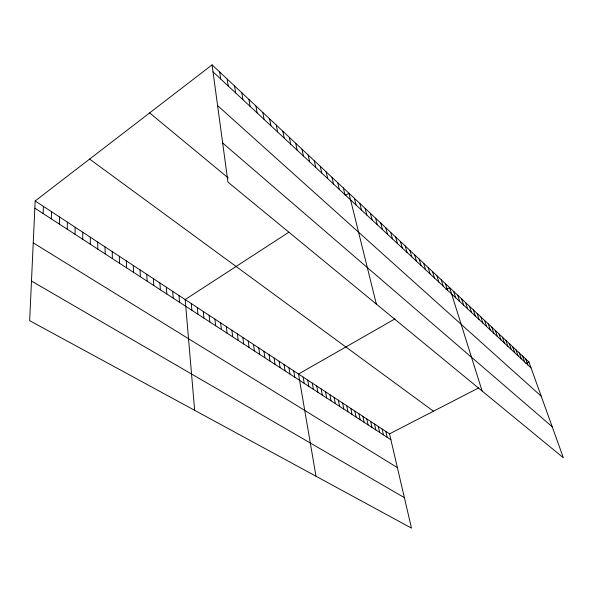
<?xml version="1.0" encoding="UTF-8"?>
<svg xmlns="http://www.w3.org/2000/svg" width="593" height="593" viewBox="0 0 593 593"><rect width="100%" height="100%" fill="white"/><g stroke="black" fill="none" stroke-linecap="round" stroke-linejoin="round"><path stroke-width="0.89" d="M82.753 239.32L82.768 232.248M75.066 234.324L75.133 227.23M67.261 229.246L67.38 222.13M59.344 224.095L59.508 216.964M51.302 218.861L51.517 211.708M43.133 213.554L43.408 206.379M35.172 200.968L29.65 320.672L411.483 528.126L389.519 433.861L35.172 200.968L212.072 64.874L528.934 361.989L563.35 457.781L227.964 182.133L212.072 64.874M288.813 232.234L185.179 299.561L194.652 410.319M345.245 195.579L348.914 193.192L376.362 304.098M394.99 318.878L298.509 374.042L316.002 476.253M445.914 289.769L449.635 287.635L482.102 391.002M389.519 433.861L478.551 387.963M525.865 363.568L528.934 361.989M31.481 281.045L404.389 497.66M33.238 242.871L397.392 467.632M34.839 208.158L390.891 439.724M89.61 159.087L433.468 411.208M149.614 112.922L228.305 177.989M222.657 143.002L552.187 426.723M217.587 105.606L541.224 396.198M213.013 71.842L531.061 367.912M525.739 358.995L527.866 364.94M522.515 355.97L524.635 361.93M519.253 352.917L521.373 358.891M515.954 349.818L518.074 355.822M512.626 346.697L514.731 352.709M509.254 343.532L511.359 349.566M505.844 340.338L507.942 346.394M502.397 337.106L504.487 343.177M498.906 333.829L500.996 339.922M495.377 330.523L497.46 336.631M491.812 327.18L493.887 333.303M488.195 323.793L490.27 329.938M484.548 320.368L486.608 326.528M480.849 316.899L482.902 323.081M477.113 313.393L479.159 319.597M473.325 309.85L475.364 316.069M469.493 306.255L471.531 312.496M465.624 302.623L467.647 308.879M461.695 298.946L463.711 305.217M457.729 295.218L459.731 301.511M453.704 291.452L455.706 297.76M445.447 283.706L447.426 290.059M441.207 279.726L443.171 286.1M436.908 275.701L438.864 282.09M432.556 271.616L434.499 278.021M428.146 267.487L430.081 273.907M423.676 263.299L425.596 269.741M419.155 259.052L421.06 265.516M414.566 254.753L416.464 261.231M409.926 250.394L411.801 256.895M405.212 245.984L407.08 252.499M400.438 241.507L402.291 248.037M395.605 236.97L397.436 243.523M390.698 232.374L392.514 238.942M385.732 227.712L387.525 234.302M380.691 222.983L382.47 229.587M375.577 218.194L377.341 224.814M370.395 213.332L372.137 219.973M365.14 208.402L366.867 215.059M359.81 203.406L361.515 210.078M354.399 198.336L356.082 205.03M343.347 187.974L344.985 194.697M337.706 182.681L339.315 189.419M331.969 177.307L333.562 184.06M326.157 171.851L327.714 178.619M385.828 431.437L387.185 437.315M382.1 428.984L383.441 434.884M320.25 166.314L321.784 173.097M378.327 426.508L379.661 432.423M374.517 424.002L375.843 429.94M314.26 160.696L315.765 167.493M370.669 421.475L371.989 427.427M366.785 418.917L368.083 424.892M308.175 154.988L309.65 161.8M362.857 416.338L364.146 422.327M358.884 413.721L360.159 419.74M301.993 149.199L303.446 156.026M354.866 411.09L356.134 417.124M350.811 408.421L352.064 414.477M295.722 143.313L297.137 150.155M346.712 405.723L347.95 411.801M289.347 137.339L290.733 144.195M342.569 403.003L343.799 409.096M338.373 400.245L339.589 406.361M282.876 131.268L284.225 138.132M334.141 397.466L335.341 403.596M329.856 394.649L331.042 400.801M276.301 125.101L277.62 131.98M325.527 391.803L326.699 397.977M321.147 388.926L322.31 395.123M269.622 118.837L270.905 125.731M316.721 386.013L317.863 392.232M312.244 383.071L313.371 389.312M262.832 112.477L264.078 119.378M307.715 380.098L308.827 386.354M255.931 106.006L257.14 112.922M303.134 377.089L304.231 383.367M248.919 99.431L250.09 106.355M293.743 370.914L294.803 377.23M288.924 367.742L289.962 374.087M241.796 92.753L242.922 99.683M284.04 364.539L285.07 370.899M279.11 361.293L280.111 367.675M234.546 85.955L235.629 92.901M274.114 358.009L275.1 364.413M269.059 354.688L270.023 361.115M227.178 79.047L228.223 86M263.944 351.323L264.886 357.772M219.692 72.02L220.685 78.98M258.763 347.921L259.682 354.392M253.522 344.474L254.419 350.967M248.208 340.99L249.09 347.498M242.841 337.454L243.693 343.992M237.4 333.881L238.223 340.434M231.885 330.257L232.693 336.831M226.311 326.587L227.089 333.192M220.655 322.874L221.411 329.5M214.933 319.116L215.659 325.757M209.136 315.306L209.833 321.969M203.266 311.444L203.933 318.13M197.313 307.537L197.958 314.246M191.287 303.572L191.895 310.302M178.99 295.492L179.538 302.267M172.719 291.371L173.23 298.168M166.359 287.19L166.841 294.009M159.917 282.957L160.362 289.792M153.387 278.666L153.795 285.522M146.76 274.307L147.131 281.193M140.044 269.897L140.378 276.798M133.24 265.419L133.536 272.343M126.331 260.883L126.591 267.828M119.334 256.28L119.541 263.248M112.225 251.61L112.396 258.6M105.02 246.873L105.146 253.886M97.712 242.07L97.793 249.104M90.292 237.193L90.329 244.249"/></g></svg>
